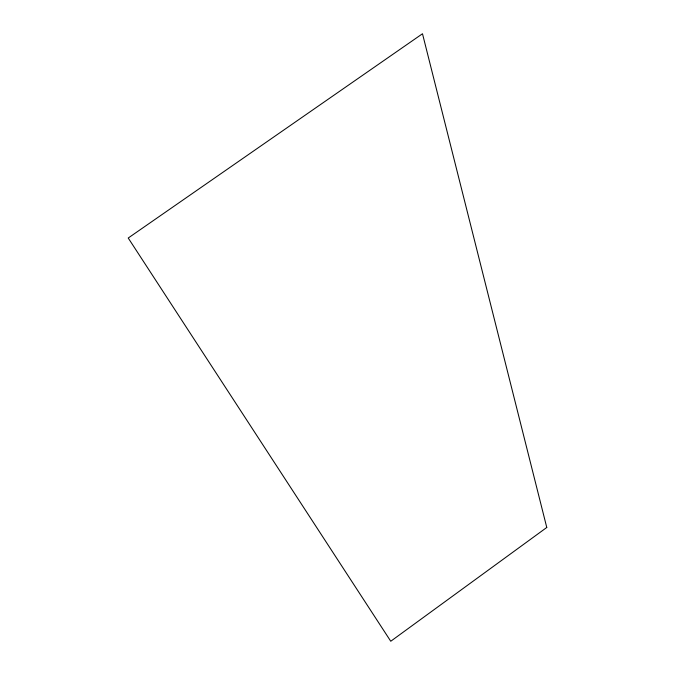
<?xml version="1.0" encoding="UTF-8"?>
<svg xmlns="http://www.w3.org/2000/svg" width="675" height="675" viewBox="0 0 675 675"><rect width="100%" height="100%" fill="white"/><g stroke="black" fill="none" stroke-linecap="round" stroke-linejoin="round"><path stroke-width="1.01" d="M546.775 527.47L390.757 641.25L128.225 238.022L422.491 33.75L546.775 527.47"/></g></svg>
